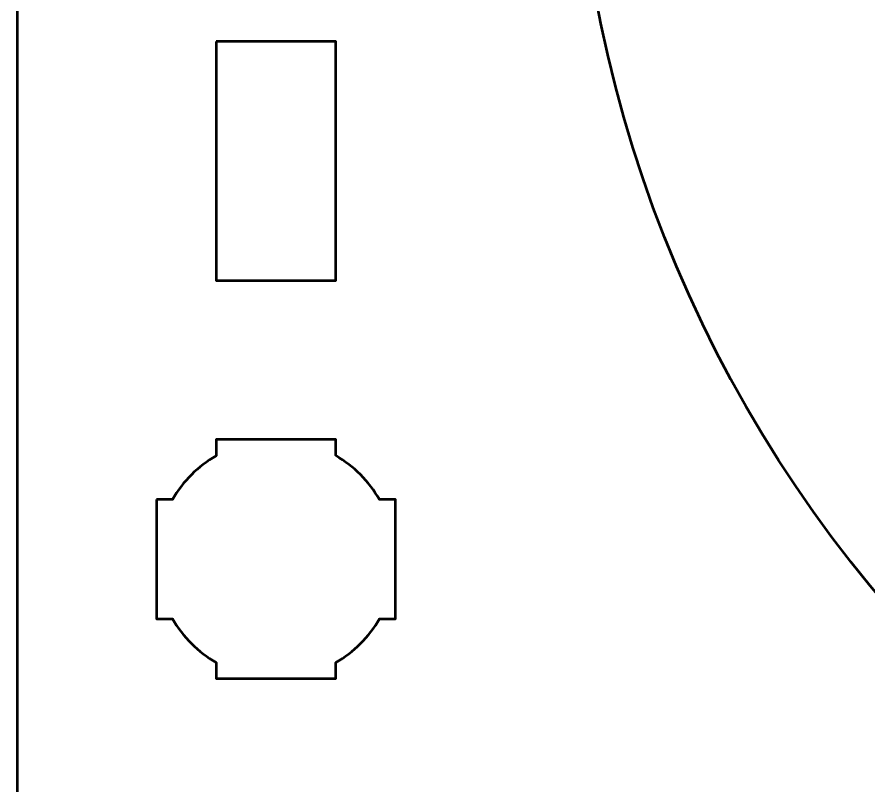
# Model space of a CAD drawing. Header units: centimetres. Extents: x -30.2 to 9.2, y -19.5 to -10.2.
# Drawn here: x -0.15 to 1.989, y -17.42 to -15.489 of the extents above; entities that cross this region are included whole.
import ezdxf

# ---------------------------------------------------------------- set-up
doc = ezdxf.new("R2010")
doc.units = ezdxf.units.CM
doc.header["$MEASUREMENT"] = 0
doc.layers.add('Layer 1', color=7, linetype='Continuous')

msp = doc.modelspace()

# ---------------------------------------------------------------- linework, layer by layer
at = {"layer": 'Layer 1', "lineweight": 53}
msp.add_ellipse((4.49999, -14.85001), major_axis=(0, 3.25), ratio=1, dxfattribs=at)
for points, knots in [([(0.35005, -10.19995), (0.35005, -10.19995), (8.64995, -10.19995), (8.64995, -10.19995), (8.64995, -10.19995), (8.92695, -10.19995), (9.15005, -10.42305), (9.15005, -10.70005), (9.15005, -10.70005), (9.15005, -10.70005), (9.15005, -18.99995), (9.15005, -18.99995), (9.15005, -18.99995), (9.15005, -19.27695), (8.92695, -19.50005), (8.64995, -19.50005), (8.64995, -19.50005), (8.64995, -19.50005), (0.35005, -19.50005), (0.35005, -19.50005), (0.35005, -19.50005), (0.07305, -19.50005), (-0.15005, -19.27695), (-0.15005, -18.99995), (-0.15005, -18.99995), (-0.15005, -18.99995), (-0.15005, -10.70005), (-0.15005, -10.70005), (-0.15005, -10.70005), (-0.15005, -10.42305), (0.07305, -10.19995), (0.35005, -10.19995)], [0, 0, 0, 0, 0.125, 0.125, 0.125, 0.125, 0.25, 0.25, 0.25, 0.25, 0.375, 0.375, 0.375, 0.375, 0.5, 0.5, 0.5, 0.5, 0.625, 0.625, 0.625, 0.625, 0.75, 0.75, 0.75, 0.75, 0.875, 0.875, 0.875, 0.875, 1, 1, 1, 1]), ([(0.35005, -15.55003), (0.35005, -15.55003), (0.65005, -15.55003), (0.65005, -15.55003), (0.65005, -15.55003), (0.65005, -15.55003), (0.65005, -16.15003), (0.65005, -16.15003), (0.65005, -16.15003), (0.65005, -16.15003), (0.35005, -16.15003), (0.35005, -16.15003), (0.35005, -16.15003), (0.35005, -16.15003), (0.35005, -15.55003), (0.35005, -15.55003)], [0, 0, 0, 0, 0.25, 0.25, 0.25, 0.25, 0.5, 0.5, 0.5, 0.5, 0.75, 0.75, 0.75, 0.75, 1, 1, 1, 1]), ([(0.19999, -16.69997), (0.19999, -16.69997), (0.24019, -16.69997), (0.24019, -16.69997), (0.24019, -16.69997), (0.26652, -16.65445), (0.30448, -16.61652), (0.34999, -16.59019), (0.34999, -16.59019), (0.34999, -16.59019), (0.34999, -16.54997), (0.34999, -16.54997), (0.34999, -16.54997), (0.34999, -16.54997), (0.64999, -16.54997), (0.64999, -16.54997), (0.64999, -16.54997), (0.64999, -16.54997), (0.64999, -16.59016), (0.64999, -16.59016), (0.64999, -16.59016), (0.69552, -16.61649), (0.73351, -16.65444), (0.75987, -16.69997), (0.75987, -16.69997), (0.75987, -16.69997), (0.79999, -16.69997), (0.79999, -16.69997), (0.79999, -16.69997), (0.79999, -16.69997), (0.79999, -16.84539), (0.79999, -16.84539), (0.79999, -16.84539), (0.79999, -16.84539), (0.80005, -16.85004), (0.80005, -16.85004), (0.80005, -16.85004), (0.80005, -16.85004), (0.79999, -16.85468), (0.79999, -16.85468), (0.79999, -16.85468), (0.79999, -16.85468), (0.79999, -16.99997), (0.79999, -16.99997), (0.79999, -16.99997), (0.79999, -16.99997), (0.75992, -16.99997), (0.75992, -16.99997), (0.75992, -16.99997), (0.73357, -17.04554), (0.69557, -17.08355), (0.64999, -17.10991), (0.64999, -17.10991), (0.64999, -17.10991), (0.64999, -17.14997), (0.64999, -17.14997), (0.64999, -17.14997), (0.64999, -17.14997), (0.50671, -17.14997), (0.50671, -17.14997), (0.50671, -17.14997), (0.50671, -17.14997), (0.50004, -17.15005), (0.50004, -17.15005), (0.50004, -17.15005), (0.50004, -17.15005), (0.49336, -17.14997), (0.49336, -17.14997), (0.49336, -17.14997), (0.49336, -17.14997), (0.34999, -17.14997), (0.34999, -17.14997), (0.34999, -17.14997), (0.34999, -17.14997), (0.34999, -17.10987), (0.34999, -17.10987), (0.34999, -17.10987), (0.30445, -17.08351), (0.26647, -17.04552), (0.24014, -16.99997), (0.24014, -16.99997), (0.24014, -16.99997), (0.19999, -16.99997), (0.19999, -16.99997), (0.19999, -16.99997), (0.19999, -16.99997), (0.19999, -16.69997), (0.19999, -16.69997)], [0, 0, 0, 0, 0.0454545, 0.0454545, 0.0454545, 0.0454545, 0.0909091, 0.0909091, 0.0909091, 0.0909091, 0.1363636, 0.1363636, 0.1363636, 0.1363636, 0.1818182, 0.1818182, 0.1818182, 0.1818182, 0.2272727, 0.2272727, 0.2272727, 0.2272727, 0.2727273, 0.2727273, 0.2727273, 0.2727273, 0.3181818, 0.3181818, 0.3181818, 0.3181818, 0.3636364, 0.3636364, 0.3636364, 0.3636364, 0.4090909, 0.4090909, 0.4090909, 0.4090909, 0.4545455, 0.4545455, 0.4545455, 0.4545455, 0.5, 0.5, 0.5, 0.5, 0.5454545, 0.5454545, 0.5454545, 0.5454545, 0.5909091, 0.5909091, 0.5909091, 0.5909091, 0.6363636, 0.6363636, 0.6363636, 0.6363636, 0.6818182, 0.6818182, 0.6818182, 0.6818182, 0.7272727, 0.7272727, 0.7272727, 0.7272727, 0.7727273, 0.7727273, 0.7727273, 0.7727273, 0.8181818, 0.8181818, 0.8181818, 0.8181818, 0.8636364, 0.8636364, 0.8636364, 0.8636364, 0.9090909, 0.9090909, 0.9090909, 0.9090909, 0.9545455, 0.9545455, 0.9545455, 0.9545455, 1, 1, 1, 1])]:
    msp.add_open_spline(points, degree=3, knots=knots, dxfattribs=at)

doc.saveas('drawing.dxf')
